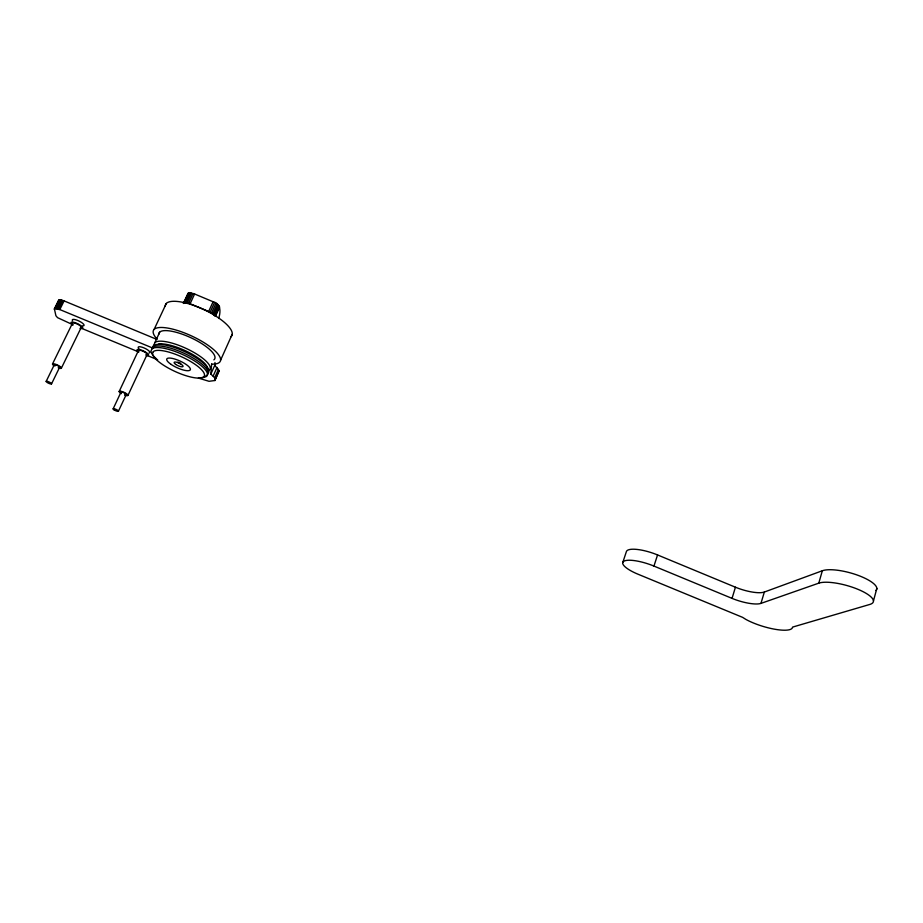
<?xml version="1.0" encoding="UTF-8"?>
<svg xmlns="http://www.w3.org/2000/svg" width="923" height="923" viewBox="0 0 923 923"><rect width="100%" height="100%" fill="white"/><g stroke="black" fill="none" stroke-linecap="round" stroke-linejoin="round"><path stroke-width="1.38" d="M198.376 378.072L209.036 381.303L214.967 380.507L214.667 377.819L210.859 374.034L211.621 364.008M210.859 374.034L214.759 365.358L214.99 362.52M218.659 318.481C220.805 311.812 221.082 303.632 213.098 301.752L194.603 293.999L189.319 292.787L188.004 293.295L183.331 303.471M177.597 362.243L180.735 363.974L180.331 363.177M72.975 324.781L57.549 317.662L55.911 315.747L54.376 308.801L59.81 309.563L152.837 348.098M58.564 300.563L60.56 299.86L64.102 300.91L156.887 339.41M214.759 365.358L219.132 370.734L214.967 380.507M873.458 600.931L876.85 588.401M818.793 583.151A29.894 8.515 15.6 0 1 858.09 589.382A29.894 8.515 15.6 0 1 869.824 604.438L792.511 627.121A28.74 7.407 17 0 1 775.585 629.371A28.74 7.407 17 0 1 745.784 619.356L742.646 617.372L637.955 574.187A24.367 6.588 18.3 0 1 624.098 561.115A24.367 6.588 18.3 0 1 653.945 566.076L732.043 598.381A22.994 6.207 17.1 0 0 760.967 603.388L818.793 583.151L822.324 570.76A29.813 8.734 15.5 0 1 858.136 575.375A29.813 8.734 15.5 0 1 875.973 590.535M760.967 603.388L764.336 592.047L822.324 570.76M732.043 598.381L735.435 587.213A22.937 6.369 17 0 0 764.336 592.047M653.945 566.076L657.557 554.942L735.435 587.213M622.748 562.569L626.371 551.666A24.31 6.761 18.2 0 1 657.557 554.942M152.445 347.994L153.276 345.825A30.794 8.815 24.6 0 1 188.038 353.244A30.794 8.815 24.6 0 1 207.779 373.377M153.91 344.856L159.644 332.211M215.267 379.353L219.132 370.734M213.167 376.019L217.055 367.366M220.62 360.12L232.227 334.264M214.667 377.819L218.532 369.188M219.489 306.482L215.071 316.162L212.821 313.774L217.251 304.071M213.859 314.616L218.278 304.925M214.621 315.435L219.039 305.744M215.751 315.585L219.605 307.117M183.504 302.963L188.604 303.148L208.656 311.466L213.098 301.752M212.821 313.774L210.156 312.159L214.597 302.444M211.563 312.943L215.994 303.229M185.892 302.513L190.392 292.81M187.173 302.744L191.672 293.041M188.604 303.148L193.103 293.433M190.115 303.713L194.603 293.999M184.012 302.629L188.511 292.949M184.819 302.479L189.319 292.787M128.009 395.298L147.126 354.444M113.125 408.889L120.913 392.31M154.129 329.396L166.313 303.448M118.467 411.127L126.232 394.548M119.136 391.56L138.358 350.717M51.503 383.933A2.965 0.681 25 0 0 47.996 381.534A2.965 0.681 25 0 0 47.05 382.399A2.965 0.681 25 0 0 51.503 383.933L59.568 367.4M61.322 368.277L81.189 327.538M52.542 363.893L72.536 323.108M46.196 381.314L54.295 364.77M54.272 309.182L58.668 300.171M54.757 308.547L59.049 299.906M55.392 308.444L59.683 299.802M56.268 308.501L60.56 299.86M57.33 308.72L61.61 300.067M58.53 309.078L62.81 300.425M59.81 309.563L64.102 300.91M205.91 375.973L204.237 376.688M178.427 362.289L179.627 362.751M80.912 328.057L137.804 351.594M145.753 354.882L157.66 359.797M208.656 311.466L210.156 312.159M138.935 348.698A6.392 1.788 25 0 1 140.296 346.794A6.392 1.788 25 0 1 147.807 349.99A6.392 1.788 25 0 1 149.018 352.99M138.588 352.182A6.392 1.777 25 0 1 138.646 349.448A6.392 1.777 25 0 1 146.907 352.967A6.392 1.777 25 0 1 146.826 355.678M138.935 351.686A4.788 1.338 25 0 1 139.95 350.267A4.788 1.338 25 0 1 145.592 352.667A4.788 1.338 25 0 1 146.515 354.905M121.386 393.636A4.846 1.2 24.5 0 1 120.417 391.167A4.846 1.2 24.5 0 1 127.397 394.386A4.846 1.2 24.5 0 1 124.732 395.182M121.282 392.863A2.907 0.715 24.5 0 1 122.228 392.183A2.907 0.715 24.5 0 1 125.874 394.006A2.907 0.715 24.5 0 1 124.917 394.675M156.875 338.868A36.828 10.926 24.8 0 1 168.032 328.138A36.828 10.926 24.8 0 1 212.498 348.629A36.828 10.926 24.8 0 1 211.702 364.135M158.779 334.438A30.69 9.103 24.8 0 1 190.749 337.656A30.69 9.103 24.8 0 1 213.871 359.866M165.24 306.298A36.585 11.561 25 0 1 203.625 309.482A36.585 11.561 25 0 1 230.75 336.883M200.176 377.692A30.817 8.745 24.6 0 0 203.441 377.565L206.36 376.515A30.817 8.745 24.6 0 0 186.573 356.44A30.817 8.745 24.6 0 0 151.799 348.986M156.668 359.024A30.817 8.745 24.6 0 1 150.98 351.132L152.537 347.406A30.805 8.78 24.6 0 1 187.3 354.847A30.805 8.78 24.6 0 1 207.075 374.946M158.502 344.094A28.625 8.226 24.6 0 1 188.304 352.136A28.625 8.226 24.6 0 1 207.64 368.992M154.752 342.675A30.771 8.884 24.7 0 1 189.503 350.048A30.771 8.884 24.7 0 1 209.186 370.25M72.548 320.743A6.496 1.777 25.8 0 1 75.467 319.693A6.496 1.777 25.8 0 1 82.874 323.5A6.496 1.777 25.8 0 1 82.505 325.865M72.871 325A6.507 1.765 25.7 0 1 72.882 322.127A6.507 1.765 25.7 0 1 81.559 326.2A6.507 1.765 25.7 0 1 80.013 328.346M72.432 323.442A4.88 1.327 25.7 0 1 77.844 324.319A4.88 1.327 25.7 0 1 80.786 327.723M53.949 365.75A4.927 1.2 25.2 0 1 54.157 363.835A4.927 1.2 25.2 0 1 60.895 367.192A4.927 1.2 25.2 0 1 58.334 367.942M55.149 365.889A2.954 0.715 25.2 0 1 55.092 364.7A2.954 0.715 25.2 0 1 59.06 366.523A2.954 0.715 25.2 0 1 58.403 367.389M153.276 351.686L152.514 353.647A28.359 8.019 24.6 0 0 171.816 369.915A28.359 8.019 24.6 0 0 200.822 377.957L203.51 376.999A28.359 8.019 24.6 0 0 185.258 358.574A28.359 8.019 24.6 0 0 153.276 351.686M113.921 409.754A2.919 0.692 24.3 0 0 118.386 411.289A2.919 0.692 24.3 0 0 115.075 408.981A2.919 0.692 24.3 0 0 113.921 409.754M171.055 364.377A12.945 3.657 24.6 0 0 190.276 369.869A12.945 3.657 24.6 0 0 174.332 358.909A12.945 3.657 24.6 0 0 171.055 364.377M175.728 364.423A4.927 1.396 24.6 0 0 183.031 366.5A4.927 1.396 24.6 0 0 176.928 362.324A4.927 1.396 24.6 0 0 175.728 364.423"/></g></svg>
